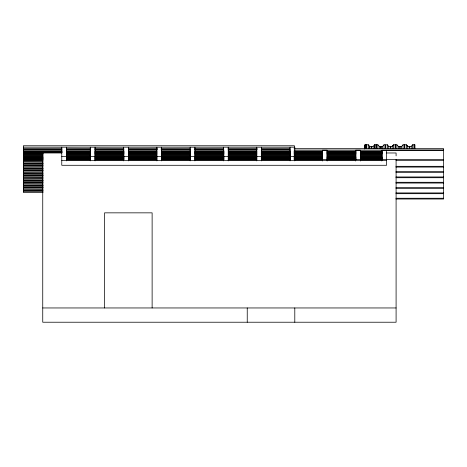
<?xml version="1.0" encoding="UTF-8"?>
<svg xmlns="http://www.w3.org/2000/svg" width="467" height="467" viewBox="0 0 467 467"><rect width="100%" height="100%" fill="white"/><g stroke="black" fill="none" stroke-linecap="round" stroke-linejoin="round"><path stroke-width="0.7" d="M366.799 148.436L366.782 144.776L368.352 144.776L369.771 146.434L369.776 148.605L369.771 146.434L371.364 146.434L371.364 148.623M371.364 146.434L371.522 148.623M376.309 148.436L376.297 144.776L377.861 144.776L379.28 146.434L379.28 148.623M380.874 148.623L380.955 146.323L381.031 148.623M385.824 148.436L385.806 144.776L387.377 144.776L388.795 146.434L388.795 148.623M390.389 148.623L390.465 146.323L390.546 148.623M395.333 148.436L395.316 144.776L396.886 144.776L398.304 146.434L398.304 148.623M399.898 148.623L399.98 146.323L400.056 148.623M404.842 148.436L404.831 144.776L406.395 144.776L407.825 146.416L407.814 148.623M409.413 148.623L409.489 146.323L409.565 148.623M366.799 144.805L365.025 144.776L364.534 145.336L364.546 148.996M376.309 144.805L374.534 144.776L373.115 146.434L373.115 148.623M395.333 144.805L393.558 144.776L392.128 146.416L392.14 148.623M404.842 144.805L403.068 144.776L401.649 146.434L401.649 148.623M414.357 144.805L412.583 144.776L411.164 146.434L411.164 148.623M382.631 148.623L382.619 146.416L384.043 144.776L385.614 144.776L385.596 148.436M373.115 146.434L371.516 146.399M379.28 146.434L380.874 146.434M381.031 146.434L382.631 146.434M388.795 146.434L390.389 146.434M390.546 146.434L392.14 146.434L393.564 144.793L393.564 148.436M398.304 146.434L399.898 146.434M400.056 146.434L401.649 146.434M409.413 146.434L407.814 146.434L406.389 144.793L406.389 148.436M409.565 146.434L411.164 146.434M23.35 147.175L294.794 147.175L294.794 160.899M23.35 148.383L61.971 148.308M66.343 148.308L90.388 148.383M94.76 148.308L123.913 148.383M128.285 148.383L157.432 148.308M161.074 148.383L190.221 148.308M194.593 148.383L223.74 148.308M228.112 148.383L257.264 148.308M261.637 148.383L290.054 148.308M294.082 148.664L443.65 148.664L443.65 199.012L395.975 199.012M23.35 149.516L61.971 149.516M66.343 149.516L90.388 149.516M94.76 149.516L123.913 149.516M128.285 149.516L157.432 149.516M161.074 149.516L190.221 149.516M194.593 149.516L223.74 149.516M228.112 149.516L257.264 149.516M261.637 149.516L290.054 149.516M23.391 150.07L62.058 150.07M66.437 150.07L90.516 150.07M94.894 150.07L124.076 150.07M128.454 150.07L156.912 150.07M161.29 150.07L190.472 150.07M194.85 150.07L224.037 150.07M228.416 150.07L256.868 150.07M261.246 150.07L290.433 150.07M294.082 150.07L443.65 150.07M443.65 150.193L381.825 150.193L381.825 161.022M23.391 151.203L62.058 151.203M66.437 151.203L90.516 151.203M94.894 151.203L124.076 151.203M128.454 151.203L156.912 151.203M161.29 151.203L190.472 151.203M194.85 151.203L224.037 151.203M228.416 151.203L256.868 151.203M261.246 151.203L290.433 151.203M294.082 151.203L322.534 151.203M326.912 151.203L356.093 151.203M360.471 151.203L382.362 151.203M23.391 151.285L62.058 151.285M66.437 151.285L90.516 151.285M94.894 151.285L124.076 151.285M128.454 151.285L156.912 151.285M161.29 151.285L190.472 151.285M194.85 151.285L224.037 151.285M228.416 151.285L256.868 151.285M261.246 151.285L290.433 151.285M294.082 151.285L322.534 151.285M326.912 151.285L356.093 151.285M360.471 151.285L382.362 151.285M23.391 152.423L62.058 152.423M66.437 152.423L90.516 152.423M94.894 152.423L124.076 152.423M128.454 152.423L156.912 152.423M161.29 152.423L190.472 152.423M194.85 152.423L224.037 152.423M228.416 152.423L256.868 152.423M261.246 152.423L290.433 152.423M294.082 152.423L322.534 152.423M326.912 152.423L356.093 152.423M360.471 152.423L382.362 152.423M23.391 152.505L62.058 152.505M66.437 152.505L90.516 152.505M94.894 152.505L124.076 152.505M128.454 152.505L156.912 152.505M161.29 152.505L190.472 152.505M194.85 152.505L224.037 152.505M228.416 152.505L256.868 152.505M261.246 152.505L290.433 152.505M294.082 152.505L322.534 152.505M326.912 152.505L356.093 152.505M360.471 152.505L382.362 152.505M61.767 152.978L42.742 152.978L42.742 322.224L396.092 322.224L396.092 159.521M386.583 152.978L396.092 152.978L396.092 155.885M23.391 153.637L43.092 153.637M66.437 153.637L90.516 153.637M94.894 153.637L124.076 153.637M128.454 153.637L156.912 153.637M161.29 153.637L190.472 153.637M194.85 153.637L224.037 153.637M228.416 153.637L256.868 153.637M261.246 153.637L290.433 153.637M294.082 153.637L322.534 153.637M326.912 153.637L356.093 153.637M360.471 153.637L382.362 153.637M23.391 153.719L43.092 153.719M66.437 153.719L90.516 153.719M94.894 153.719L124.076 153.719M128.454 153.719L156.912 153.719M161.29 153.719L190.472 153.719M194.85 153.719L224.037 153.719M228.416 153.719L256.868 153.719M261.246 153.719L290.433 153.719M294.082 153.719L322.534 153.719M326.912 153.719L356.093 153.719M360.471 153.719L382.362 153.719M23.391 154.857L43.092 154.857M66.437 154.857L90.516 154.857M94.894 154.857L124.076 154.857M128.454 154.857L156.912 154.857M161.29 154.857L190.472 154.857M194.85 154.857L224.037 154.857M228.416 154.857L256.868 154.857M261.246 154.857L290.433 154.857M294.082 154.857L322.534 154.857M326.912 154.857L356.093 154.857M360.471 154.857L382.362 154.857M23.391 154.933L43.092 154.933M66.437 154.933L90.516 154.933M94.894 154.933L124.076 154.933M128.454 154.933L156.912 154.933M161.29 154.933L190.472 154.933M194.85 154.933L224.037 154.933M228.416 154.933L256.868 154.933M261.246 154.933L290.433 154.933M294.082 154.933L322.534 154.933M326.912 154.933L356.093 154.933M360.471 154.933L382.362 154.933M23.391 156.071L43.092 156.071M66.437 156.071L90.516 156.071M94.894 156.071L124.076 156.071M128.454 156.071L156.912 156.071M161.29 156.071L190.472 156.071M194.85 156.071L224.037 156.071M228.416 156.071L256.868 156.071M261.246 156.071L290.433 156.071M294.082 156.071L322.534 156.071M326.912 156.071L356.093 156.071M360.471 156.071L382.362 156.071M23.391 156.153L43.092 156.153M66.437 156.153L90.516 156.153M94.894 156.153L124.076 156.153M128.454 156.153L156.912 156.153M161.29 156.153L190.472 156.153M194.85 156.153L224.037 156.153M228.416 156.153L256.868 156.153M261.246 156.153L290.433 156.153M294.082 156.153L322.534 156.153M326.912 156.153L356.093 156.153M360.471 156.153L382.362 156.153M61.767 156.562L66.518 156.562M90.3 156.562L95.058 156.562M123.592 156.562L128.343 156.562M156.883 156.562L161.635 156.562M190.168 156.562L194.926 156.562M223.459 156.562L228.217 156.562M256.751 156.562L261.508 156.562M290.042 156.562L294.794 156.562M23.391 157.286L43.092 157.286M66.437 157.286L90.516 157.286M94.894 157.286L124.076 157.286M128.454 157.286L156.912 157.286M161.29 157.286L190.472 157.286M194.85 157.286L224.037 157.286M228.416 157.286L256.868 157.286M261.246 157.286L290.433 157.286M294.082 157.286L322.534 157.286M326.912 157.286L356.093 157.286M360.471 157.286L382.362 157.286M23.391 157.367L43.092 157.367M66.437 157.367L90.516 157.367M94.894 157.367L124.076 157.367M128.454 157.367L156.912 157.367M161.29 157.367L190.472 157.367M194.85 157.367L224.037 157.367M228.416 157.367L256.868 157.367M261.246 157.367L290.433 157.367M294.082 157.367L322.534 157.367M326.912 157.367L356.093 157.367M360.471 157.367L382.362 157.367M23.391 158.506L43.092 158.506M66.437 158.506L90.516 158.506M94.894 158.506L124.076 158.506M128.454 158.506L156.912 158.506M161.29 158.506L190.472 158.506M194.85 158.506L224.037 158.506M228.416 158.506L256.868 158.506M261.246 158.506L290.433 158.506M294.082 158.506L322.534 158.506M326.912 158.506L356.093 158.506M360.471 158.506L382.362 158.506M23.391 158.582L43.092 158.582M66.437 158.582L90.516 158.582M94.894 158.582L124.076 158.582M128.454 158.582L156.912 158.582M161.29 158.582L190.472 158.582M194.85 158.582L224.037 158.582M228.416 158.582L256.868 158.582M261.246 158.582L290.433 158.582M294.082 158.582L322.534 158.582M326.912 158.582L356.093 158.582M360.471 158.582L382.362 158.582M322.382 159.58L327.133 159.58M355.667 159.58L360.425 159.58M381.825 159.58L443.65 159.58M23.391 159.714L43.092 159.714M66.437 159.714L90.516 159.714M94.894 159.714L124.076 159.714M128.454 159.714L156.912 159.714M161.29 159.714L190.472 159.714M194.85 159.714L224.037 159.714M228.416 159.714L256.868 159.714M261.246 159.714L290.433 159.714M294.082 159.714L322.534 159.714M326.912 159.714L356.093 159.714M360.471 159.714L382.362 159.714M23.391 159.79L43.092 159.79M66.437 159.79L90.516 159.79M94.894 159.79L124.076 159.79M128.454 159.79L156.912 159.79M161.29 159.79L190.472 159.79M194.85 159.79L224.037 159.79M228.416 159.79L256.868 159.79M261.246 159.79L290.433 159.79M294.082 159.79L322.534 159.79M326.912 159.79L356.093 159.79M360.471 159.79L382.362 159.79M395.975 160.339L443.65 160.339M61.767 160.531L386.583 160.531M23.391 160.928L43.092 160.928M23.391 160.998L43.092 160.998M23.391 162.137L43.092 162.212M23.391 163.345L43.092 163.345M23.391 163.421L43.092 163.421M23.391 164.559L43.092 164.641M23.391 165.773L43.092 165.773M23.391 165.855L43.092 165.855M395.975 166.316L443.65 166.316M23.391 167.069L43.092 166.993M395.975 167.081L443.65 167.081M23.391 168.208L43.092 168.208M23.391 168.289L43.092 168.289M23.391 169.422L43.092 169.503M23.391 170.642L43.092 170.642M23.391 170.724L43.092 170.724M395.975 171.64L443.65 171.64M23.391 171.938L43.092 171.856M395.975 172.399L443.65 172.399M23.391 173.076L43.092 173.076M23.391 173.158L43.092 173.158M23.391 174.29L43.092 174.372M23.391 175.504L43.092 175.504M23.391 175.586L43.092 175.586M23.391 176.724L43.092 176.806M395.975 176.964L443.65 176.964M395.975 177.723L443.65 177.723M23.391 177.939L43.092 177.939M23.391 178.02L43.092 178.02M23.391 179.24L43.092 179.159M23.391 180.373L43.092 180.373M23.391 180.455L43.092 180.455M23.391 181.587L43.092 181.669M395.975 182.288L443.65 182.288M23.391 182.807L43.092 182.807M23.391 182.889L43.092 182.889M395.975 183.046L443.65 183.046M23.391 184.021L43.092 184.103M23.391 185.241L43.092 185.241M23.391 185.323L43.092 185.323M23.391 186.537L43.092 186.456M395.975 187.606L443.65 187.606M23.391 187.67L43.092 187.67M23.391 187.752L43.092 187.752M395.975 188.37L443.65 188.37M23.391 188.89L43.092 188.966M23.391 190.098L43.092 190.098M23.391 190.18L43.092 190.18M23.391 191.394L43.092 191.318M43.092 192.527L23.391 192.527L23.35 145.762L294.426 145.762L294.426 147.175M395.975 192.929L443.65 192.929M395.975 193.688L443.65 193.688M395.975 198.253L443.65 198.253M42.742 307.957L396.092 307.957M404.667 144.84L404.62 148.436M395.175 144.858L395.111 148.436M414.147 144.776L414.147 148.418M366.595 144.776L366.577 148.436M414.959 148.436L414.959 144.776L414.34 144.776L414.357 148.436M414.136 144.793L414.136 148.436M412.583 144.776L412.589 148.436M403.068 144.776L403.079 148.436M396.886 144.776L396.88 148.436M387.377 144.776L387.365 148.436M386.583 150.193L386.583 165.289L61.767 165.289L61.767 147.175M384.043 144.776L384.055 148.436M380.862 146.416L380.862 148.605M377.861 144.776L377.856 148.436M368.352 144.776L368.346 148.436M365.258 144.776L365.258 148.436M365.025 144.776L365.031 148.436M360.425 161.022L360.425 150.193L355.667 150.193L355.667 161.022M327.133 161.022L327.133 150.193L322.382 150.193L322.382 161.022M294.794 307.957L294.794 322.224M290.042 147.175L290.042 160.899M261.508 147.175L261.508 160.899M256.751 147.175L256.751 160.899M247.241 307.957L247.241 322.224M228.217 147.175L228.217 160.899M223.459 147.175L223.459 160.899M194.926 147.175L194.926 160.899M190.168 147.175L190.168 160.899M161.635 147.175L161.635 160.899M156.883 147.175L156.883 160.899M152.125 307.957L152.125 212.847L104.567 212.847L104.567 307.957M128.343 147.175L128.343 160.899M123.592 147.175L123.592 160.899M95.058 147.175L95.058 160.899M90.3 147.175L90.3 160.899M66.518 147.175L66.518 160.899M376.104 144.799L376.087 148.436L376.104 144.776M374.546 148.436L374.546 144.793L374.534 148.418"/></g></svg>
